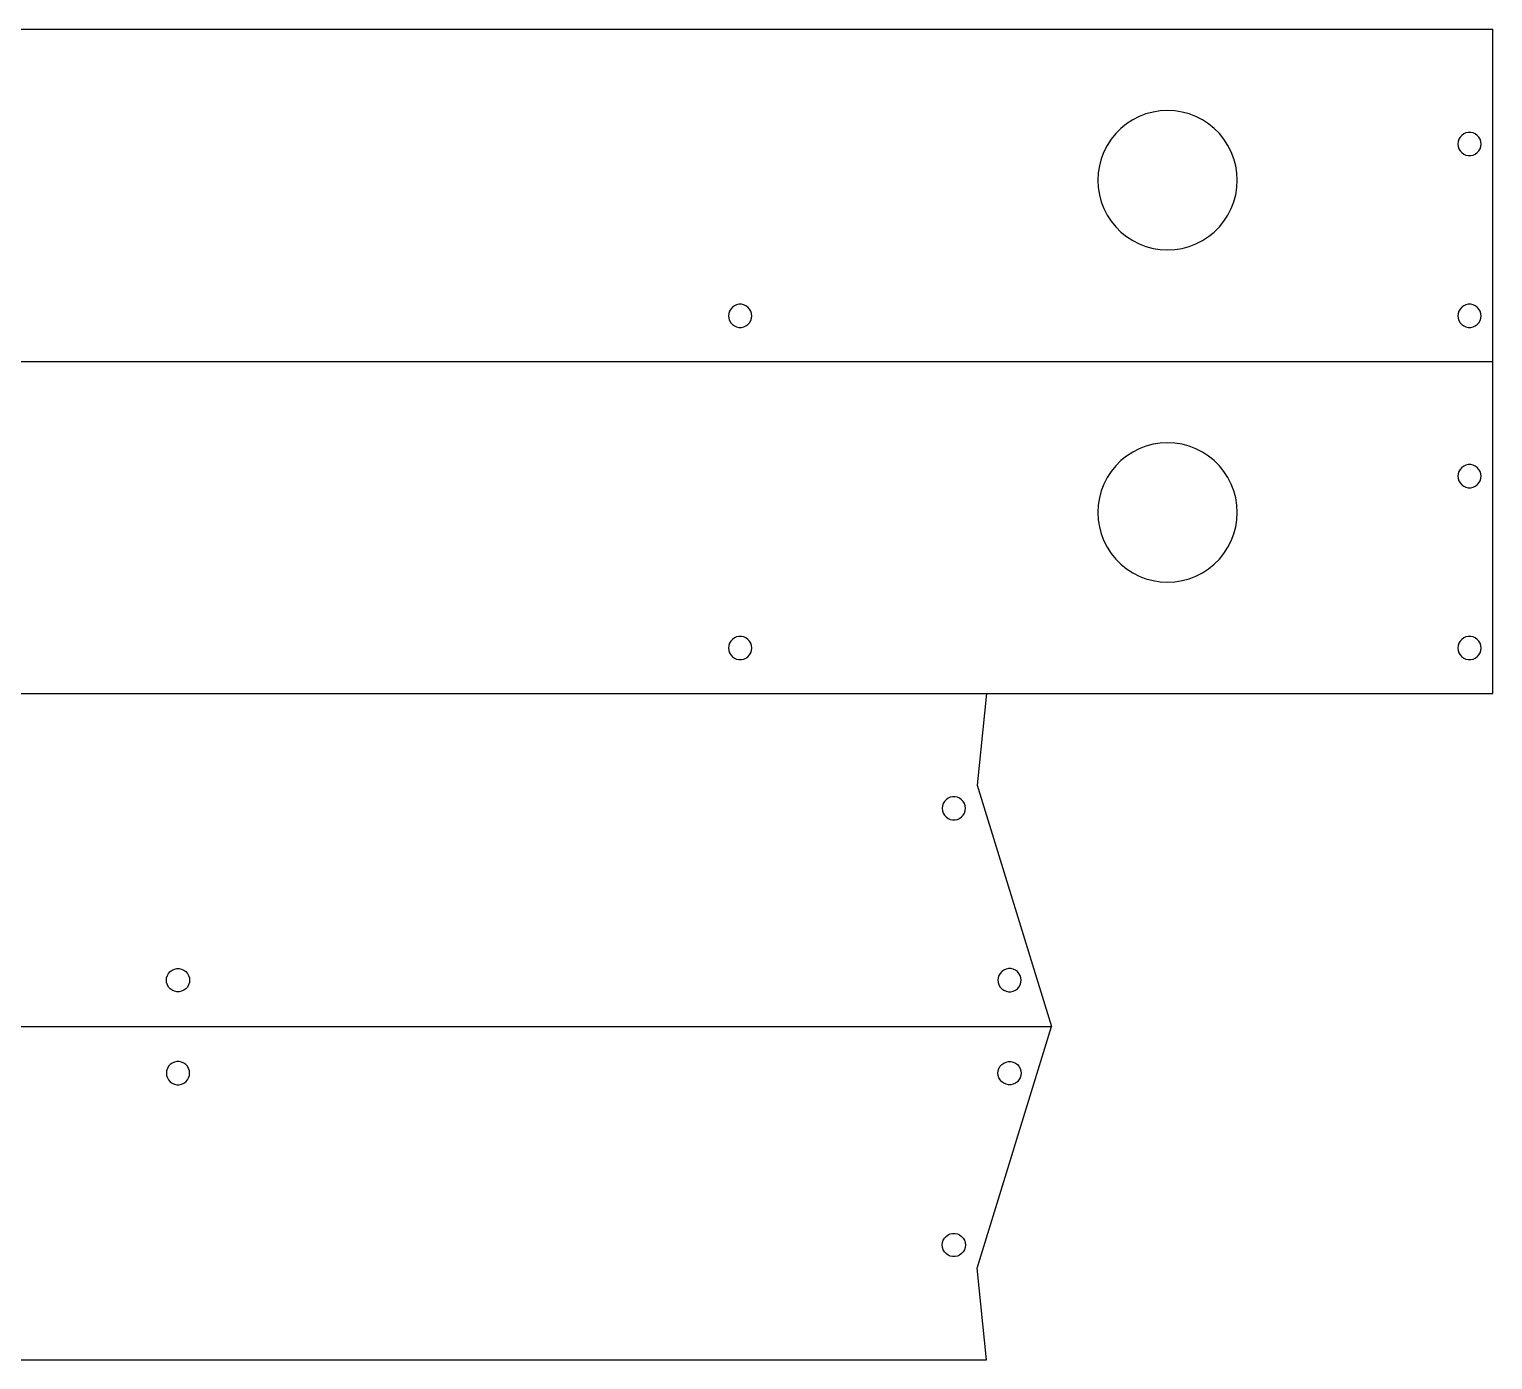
# Model space of a CAD drawing. Header units: metres. Extents: x 0 to 648, y 0 to 286.
# Drawn here: x 333 to 648, y 0 to 286.4 of the extents above; entities that cross this region are included whole.
import ezdxf

# ---------------------------------------------------------------- set-up
doc = ezdxf.new("R2010")
doc.units = ezdxf.units.M

msp = doc.modelspace()

# ---------------------------------------------------------------- linework, layer by layer
at = {"layer": 'side-panels-5mm'}
for p, q in [((0, 286.4, 0), (648, 286.4, 0)), ((648, 214.9, 0), (648, 286.4, 0)), ((573.36, 268.17, 0), (571.9, 267.6, 0)), ((574.88, 268.57, 0), (573.36, 268.17, 0)), ((576.43, 268.82, 0), (574.88, 268.57, 0)), ((578, 268.9, 0), (576.43, 268.82, 0)), ((579.57, 268.82, 0), (578, 268.9, 0)), ((581.12, 268.57, 0), (579.57, 268.82, 0)), ((582.64, 268.17, 0), (581.12, 268.57, 0)), ((584.1, 267.6, 0), (582.64, 268.17, 0)), ((567.96, 265.05, 0), (566.85, 263.94, 0)), ((569.18, 266.04, 0), (567.96, 265.05, 0)), ((570.5, 266.89, 0), (569.18, 266.04, 0)), ((571.9, 267.6, 0), (570.5, 266.89, 0)), ((585.5, 266.89, 0), (584.1, 267.6, 0)), ((586.82, 266.04, 0), (585.5, 266.89, 0)), ((588.04, 265.05, 0), (586.82, 266.04, 0)), ((589.15, 263.94, 0), (588.04, 265.05, 0)), ((565.86, 262.72, 0), (565.01, 261.4, 0)), ((566.85, 263.94, 0), (565.86, 262.72, 0)), ((590.14, 262.72, 0), (589.15, 263.94, 0)), ((590.99, 261.4, 0), (590.14, 262.72, 0)), ((640.55, 262.22, 0), (640.5, 261.7, 0)), ((640.5, 261.7, 0), (640.55, 261.18, 0)), ((640.72, 262.72, 0), (640.55, 262.22, 0)), ((640.98, 263.17, 0), (640.72, 262.72, 0)), ((641.33, 263.56, 0), (640.98, 263.17, 0)), ((641.75, 263.87, 0), (641.33, 263.56, 0)), ((642.23, 264.08, 0), (641.75, 263.87, 0)), ((642.74, 264.19, 0), (642.23, 264.08, 0)), ((643.26, 264.19, 0), (642.74, 264.19, 0)), ((643.77, 264.08, 0), (643.26, 264.19, 0)), ((644.25, 263.87, 0), (643.77, 264.08, 0)), ((644.67, 263.56, 0), (644.25, 263.87, 0)), ((645.02, 263.17, 0), (644.67, 263.56, 0)), ((645.28, 262.72, 0), (645.02, 263.17, 0)), ((645.45, 262.22, 0), (645.28, 262.72, 0)), ((645.5, 261.7, 0), (645.45, 262.22, 0)), ((645.45, 261.18, 0), (645.5, 261.7, 0)), ((563.73, 258.54, 0), (563.33, 257.02, 0)), ((564.3, 260, 0), (563.73, 258.54, 0)), ((565.01, 261.4, 0), (564.3, 260, 0)), ((591.7, 260, 0), (590.99, 261.4, 0)), ((592.27, 258.54, 0), (591.7, 260, 0)), ((592.67, 257.02, 0), (592.27, 258.54, 0)), ((640.55, 261.18, 0), (640.72, 260.68, 0)), ((640.72, 260.68, 0), (640.98, 260.23, 0)), ((640.98, 260.23, 0), (641.33, 259.84, 0)), ((641.33, 259.84, 0), (641.75, 259.53, 0)), ((641.75, 259.53, 0), (642.23, 259.32, 0)), ((642.23, 259.32, 0), (642.74, 259.21, 0)), ((642.74, 259.21, 0), (643.26, 259.21, 0)), ((643.26, 259.21, 0), (643.77, 259.32, 0)), ((643.77, 259.32, 0), (644.25, 259.53, 0)), ((644.25, 259.53, 0), (644.67, 259.84, 0)), ((644.67, 259.84, 0), (645.02, 260.23, 0)), ((645.02, 260.23, 0), (645.28, 260.68, 0)), ((645.28, 260.68, 0), (645.45, 261.18, 0)), ((563.08, 255.47, 0), (563, 253.9, 0)), ((563.33, 257.02, 0), (563.08, 255.47, 0)), ((592.92, 255.47, 0), (592.67, 257.02, 0)), ((593, 253.9, 0), (592.92, 255.47, 0)), ((563, 253.9, 0), (563.08, 252.33, 0)), ((563.08, 252.33, 0), (563.33, 250.78, 0)), ((592.67, 250.78, 0), (592.92, 252.33, 0)), ((592.92, 252.33, 0), (593, 253.9, 0)), ((563.33, 250.78, 0), (563.73, 249.26, 0)), ((563.73, 249.26, 0), (564.3, 247.8, 0)), ((591.7, 247.8, 0), (592.27, 249.26, 0)), ((592.27, 249.26, 0), (592.67, 250.78, 0)), ((564.3, 247.8, 0), (565.01, 246.4, 0)), ((565.01, 246.4, 0), (565.86, 245.08, 0)), ((590.14, 245.08, 0), (590.99, 246.4, 0)), ((590.99, 246.4, 0), (591.7, 247.8, 0)), ((565.86, 245.08, 0), (566.85, 243.86, 0)), ((566.85, 243.86, 0), (567.96, 242.75, 0)), ((567.96, 242.75, 0), (569.18, 241.76, 0)), ((586.82, 241.76, 0), (588.04, 242.75, 0)), ((588.04, 242.75, 0), (589.15, 243.86, 0)), ((589.15, 243.86, 0), (590.14, 245.08, 0)), ((569.18, 241.76, 0), (570.5, 240.91, 0)), ((570.5, 240.91, 0), (571.9, 240.2, 0)), ((571.9, 240.2, 0), (573.36, 239.63, 0)), ((573.36, 239.63, 0), (574.88, 239.23, 0)), ((581.12, 239.23, 0), (582.64, 239.63, 0)), ((582.64, 239.63, 0), (584.1, 240.2, 0)), ((584.1, 240.2, 0), (585.5, 240.91, 0)), ((585.5, 240.91, 0), (586.82, 241.76, 0)), ((574.88, 239.23, 0), (576.43, 238.98, 0)), ((576.43, 238.98, 0), (578, 238.9, 0)), ((578, 238.9, 0), (579.57, 238.98, 0)), ((579.57, 238.98, 0), (581.12, 239.23, 0)), ((484.75, 226.87, 0), (484.33, 226.56, 0)), ((485.23, 227.08, 0), (484.75, 226.87, 0)), ((485.74, 227.19, 0), (485.23, 227.08, 0)), ((486.26, 227.19, 0), (485.74, 227.19, 0)), ((486.77, 227.08, 0), (486.26, 227.19, 0)), ((487.25, 226.87, 0), (486.77, 227.08, 0)), ((487.67, 226.56, 0), (487.25, 226.87, 0)), ((641.75, 226.87, 0), (641.33, 226.56, 0)), ((642.23, 227.08, 0), (641.75, 226.87, 0)), ((642.74, 227.19, 0), (642.23, 227.08, 0)), ((643.26, 227.19, 0), (642.74, 227.19, 0)), ((643.77, 227.08, 0), (643.26, 227.19, 0)), ((644.25, 226.87, 0), (643.77, 227.08, 0)), ((644.67, 226.56, 0), (644.25, 226.87, 0)), ((483.55, 225.22, 0), (483.5, 224.7, 0)), ((483.5, 224.7, 0), (483.55, 224.18, 0)), ((483.72, 225.72, 0), (483.55, 225.22, 0)), ((483.55, 224.18, 0), (483.72, 223.68, 0)), ((483.98, 226.17, 0), (483.72, 225.72, 0)), ((483.72, 223.68, 0), (483.98, 223.23, 0)), ((484.33, 226.56, 0), (483.98, 226.17, 0)), ((488.02, 226.17, 0), (487.67, 226.56, 0)), ((488.28, 225.72, 0), (488.02, 226.17, 0)), ((488.02, 223.23, 0), (488.28, 223.68, 0)), ((488.45, 225.22, 0), (488.28, 225.72, 0)), ((488.28, 223.68, 0), (488.45, 224.18, 0)), ((488.5, 224.7, 0), (488.45, 225.22, 0)), ((488.45, 224.18, 0), (488.5, 224.7, 0)), ((640.55, 225.22, 0), (640.5, 224.7, 0)), ((640.5, 224.7, 0), (640.55, 224.18, 0)), ((640.72, 225.72, 0), (640.55, 225.22, 0)), ((640.55, 224.18, 0), (640.72, 223.68, 0)), ((640.98, 226.17, 0), (640.72, 225.72, 0)), ((640.72, 223.68, 0), (640.98, 223.23, 0)), ((641.33, 226.56, 0), (640.98, 226.17, 0)), ((645.02, 226.17, 0), (644.67, 226.56, 0)), ((645.28, 225.72, 0), (645.02, 226.17, 0)), ((645.02, 223.23, 0), (645.28, 223.68, 0)), ((645.45, 225.22, 0), (645.28, 225.72, 0)), ((645.28, 223.68, 0), (645.45, 224.18, 0)), ((645.5, 224.7, 0), (645.45, 225.22, 0)), ((645.45, 224.18, 0), (645.5, 224.7, 0)), ((483.98, 223.23, 0), (484.33, 222.84, 0)), ((484.33, 222.84, 0), (484.75, 222.53, 0)), ((484.75, 222.53, 0), (485.23, 222.32, 0)), ((485.23, 222.32, 0), (485.74, 222.21, 0)), ((485.74, 222.21, 0), (486.26, 222.21, 0)), ((486.26, 222.21, 0), (486.77, 222.32, 0)), ((486.77, 222.32, 0), (487.25, 222.53, 0)), ((487.25, 222.53, 0), (487.67, 222.84, 0)), ((487.67, 222.84, 0), (488.02, 223.23, 0)), ((640.98, 223.23, 0), (641.33, 222.84, 0)), ((641.33, 222.84, 0), (641.75, 222.53, 0)), ((641.75, 222.53, 0), (642.23, 222.32, 0)), ((642.23, 222.32, 0), (642.74, 222.21, 0)), ((642.74, 222.21, 0), (643.26, 222.21, 0)), ((643.26, 222.21, 0), (643.77, 222.32, 0)), ((643.77, 222.32, 0), (644.25, 222.53, 0)), ((644.25, 222.53, 0), (644.67, 222.84, 0)), ((644.67, 222.84, 0), (645.02, 223.23, 0)), ((0, 214.9, 0), (539, 214.9, 0)), ((539, 214.9, 0), (648, 214.9, 0)), ((648, 143.4, 0), (648, 214.9, 0)), ((570.5, 195.39, 0), (569.18, 194.54, 0)), ((571.9, 196.1, 0), (570.5, 195.39, 0)), ((573.36, 196.67, 0), (571.9, 196.1, 0)), ((574.88, 197.07, 0), (573.36, 196.67, 0)), ((576.43, 197.32, 0), (574.88, 197.07, 0)), ((578, 197.4, 0), (576.43, 197.32, 0)), ((579.57, 197.32, 0), (578, 197.4, 0)), ((581.12, 197.07, 0), (579.57, 197.32, 0)), ((582.64, 196.67, 0), (581.12, 197.07, 0)), ((584.1, 196.1, 0), (582.64, 196.67, 0)), ((585.5, 195.39, 0), (584.1, 196.1, 0)), ((586.82, 194.54, 0), (585.5, 195.39, 0)), ((566.85, 192.44, 0), (565.86, 191.22, 0)), ((567.96, 193.55, 0), (566.85, 192.44, 0)), ((569.18, 194.54, 0), (567.96, 193.55, 0)), ((588.04, 193.55, 0), (586.82, 194.54, 0)), ((589.15, 192.44, 0), (588.04, 193.55, 0)), ((590.14, 191.22, 0), (589.15, 192.44, 0)), ((641.75, 192.37, 0), (641.33, 192.06, 0)), ((642.23, 192.58, 0), (641.75, 192.37, 0)), ((642.74, 192.69, 0), (642.23, 192.58, 0)), ((643.26, 192.69, 0), (642.74, 192.69, 0)), ((643.77, 192.58, 0), (643.26, 192.69, 0)), ((644.25, 192.37, 0), (643.77, 192.58, 0)), ((644.67, 192.06, 0), (644.25, 192.37, 0)), ((565.01, 189.9, 0), (564.3, 188.5, 0)), ((565.86, 191.22, 0), (565.01, 189.9, 0)), ((590.99, 189.9, 0), (590.14, 191.22, 0)), ((591.7, 188.5, 0), (590.99, 189.9, 0)), ((640.55, 190.72, 0), (640.5, 190.2, 0)), ((640.5, 190.2, 0), (640.55, 189.68, 0)), ((640.72, 191.22, 0), (640.55, 190.72, 0)), ((640.55, 189.68, 0), (640.72, 189.18, 0)), ((640.98, 191.67, 0), (640.72, 191.22, 0)), ((640.72, 189.18, 0), (640.98, 188.73, 0)), ((641.33, 192.06, 0), (640.98, 191.67, 0)), ((645.02, 191.67, 0), (644.67, 192.06, 0)), ((645.28, 191.22, 0), (645.02, 191.67, 0)), ((645.02, 188.73, 0), (645.28, 189.18, 0)), ((645.45, 190.72, 0), (645.28, 191.22, 0)), ((645.28, 189.18, 0), (645.45, 189.68, 0)), ((645.5, 190.2, 0), (645.45, 190.72, 0)), ((645.45, 189.68, 0), (645.5, 190.2, 0)), ((563.73, 187.04, 0), (563.33, 185.52, 0)), ((564.3, 188.5, 0), (563.73, 187.04, 0)), ((592.27, 187.04, 0), (591.7, 188.5, 0)), ((592.67, 185.52, 0), (592.27, 187.04, 0)), ((640.98, 188.73, 0), (641.33, 188.34, 0)), ((641.33, 188.34, 0), (641.75, 188.03, 0)), ((641.75, 188.03, 0), (642.23, 187.82, 0)), ((642.23, 187.82, 0), (642.74, 187.71, 0)), ((642.74, 187.71, 0), (643.26, 187.71, 0)), ((643.26, 187.71, 0), (643.77, 187.82, 0)), ((643.77, 187.82, 0), (644.25, 188.03, 0)), ((644.25, 188.03, 0), (644.67, 188.34, 0)), ((644.67, 188.34, 0), (645.02, 188.73, 0)), ((563.08, 183.97, 0), (563, 182.4, 0)), ((563.33, 185.52, 0), (563.08, 183.97, 0)), ((592.92, 183.97, 0), (592.67, 185.52, 0)), ((593, 182.4, 0), (592.92, 183.97, 0)), ((563, 182.4, 0), (563.08, 180.83, 0)), ((563.08, 180.83, 0), (563.33, 179.28, 0)), ((592.67, 179.28, 0), (592.92, 180.83, 0)), ((592.92, 180.83, 0), (593, 182.4, 0)), ((563.33, 179.28, 0), (563.73, 177.76, 0)), ((563.73, 177.76, 0), (564.3, 176.3, 0)), ((591.7, 176.3, 0), (592.27, 177.76, 0)), ((592.27, 177.76, 0), (592.67, 179.28, 0)), ((564.3, 176.3, 0), (565.01, 174.9, 0)), ((565.01, 174.9, 0), (565.86, 173.58, 0)), ((565.86, 173.58, 0), (566.85, 172.36, 0)), ((589.15, 172.36, 0), (590.14, 173.58, 0)), ((590.14, 173.58, 0), (590.99, 174.9, 0)), ((590.99, 174.9, 0), (591.7, 176.3, 0)), ((566.85, 172.36, 0), (567.96, 171.25, 0)), ((567.96, 171.25, 0), (569.18, 170.26, 0)), ((569.18, 170.26, 0), (570.5, 169.41, 0)), ((585.5, 169.41, 0), (586.82, 170.26, 0)), ((586.82, 170.26, 0), (588.04, 171.25, 0)), ((588.04, 171.25, 0), (589.15, 172.36, 0)), ((570.5, 169.41, 0), (571.9, 168.7, 0)), ((571.9, 168.7, 0), (573.36, 168.13, 0)), ((573.36, 168.13, 0), (574.88, 167.73, 0)), ((574.88, 167.73, 0), (576.43, 167.48, 0)), ((576.43, 167.48, 0), (578, 167.4, 0)), ((578, 167.4, 0), (579.57, 167.48, 0)), ((579.57, 167.48, 0), (581.12, 167.73, 0)), ((581.12, 167.73, 0), (582.64, 168.13, 0)), ((582.64, 168.13, 0), (584.1, 168.7, 0)), ((584.1, 168.7, 0), (585.5, 169.41, 0)), ((483.98, 154.67, 0), (483.72, 154.22, 0)), ((484.33, 155.06, 0), (483.98, 154.67, 0)), ((484.75, 155.37, 0), (484.33, 155.06, 0)), ((485.23, 155.58, 0), (484.75, 155.37, 0)), ((485.74, 155.69, 0), (485.23, 155.58, 0)), ((486.26, 155.69, 0), (485.74, 155.69, 0)), ((486.77, 155.58, 0), (486.26, 155.69, 0)), ((487.25, 155.37, 0), (486.77, 155.58, 0)), ((487.67, 155.06, 0), (487.25, 155.37, 0)), ((488.02, 154.67, 0), (487.67, 155.06, 0)), ((488.28, 154.22, 0), (488.02, 154.67, 0)), ((640.98, 154.67, 0), (640.72, 154.22, 0)), ((641.33, 155.06, 0), (640.98, 154.67, 0)), ((641.75, 155.37, 0), (641.33, 155.06, 0)), ((642.23, 155.58, 0), (641.75, 155.37, 0)), ((642.74, 155.69, 0), (642.23, 155.58, 0)), ((643.26, 155.69, 0), (642.74, 155.69, 0)), ((643.77, 155.58, 0), (643.26, 155.69, 0)), ((644.25, 155.37, 0), (643.77, 155.58, 0)), ((644.67, 155.06, 0), (644.25, 155.37, 0)), ((645.02, 154.67, 0), (644.67, 155.06, 0)), ((645.28, 154.22, 0), (645.02, 154.67, 0)), ((483.55, 153.72, 0), (483.5, 153.2, 0)), ((483.5, 153.2, 0), (483.55, 152.68, 0)), ((483.72, 154.22, 0), (483.55, 153.72, 0)), ((483.55, 152.68, 0), (483.72, 152.18, 0)), ((483.72, 152.18, 0), (483.98, 151.73, 0)), ((483.98, 151.73, 0), (484.33, 151.34, 0)), ((484.33, 151.34, 0), (484.75, 151.03, 0)), ((487.25, 151.03, 0), (487.67, 151.34, 0)), ((487.67, 151.34, 0), (488.02, 151.73, 0)), ((488.02, 151.73, 0), (488.28, 152.18, 0)), ((488.45, 153.72, 0), (488.28, 154.22, 0)), ((488.28, 152.18, 0), (488.45, 152.68, 0)), ((488.5, 153.2, 0), (488.45, 153.72, 0)), ((488.45, 152.68, 0), (488.5, 153.2, 0)), ((640.55, 153.72, 0), (640.5, 153.2, 0)), ((640.5, 153.2, 0), (640.55, 152.68, 0)), ((640.72, 154.22, 0), (640.55, 153.72, 0)), ((640.55, 152.68, 0), (640.72, 152.18, 0)), ((640.72, 152.18, 0), (640.98, 151.73, 0)), ((640.98, 151.73, 0), (641.33, 151.34, 0)), ((641.33, 151.34, 0), (641.75, 151.03, 0)), ((644.25, 151.03, 0), (644.67, 151.34, 0)), ((644.67, 151.34, 0), (645.02, 151.73, 0)), ((645.02, 151.73, 0), (645.28, 152.18, 0)), ((645.45, 153.72, 0), (645.28, 154.22, 0)), ((645.28, 152.18, 0), (645.45, 152.68, 0)), ((645.5, 153.2, 0), (645.45, 153.72, 0)), ((645.45, 152.68, 0), (645.5, 153.2, 0)), ((484.75, 151.03, 0), (485.23, 150.82, 0)), ((485.23, 150.82, 0), (485.74, 150.71, 0)), ((485.74, 150.71, 0), (486.26, 150.71, 0)), ((486.26, 150.71, 0), (486.77, 150.82, 0)), ((486.77, 150.82, 0), (487.25, 151.03, 0)), ((641.75, 151.03, 0), (642.23, 150.82, 0)), ((642.23, 150.82, 0), (642.74, 150.71, 0)), ((642.74, 150.71, 0), (643.26, 150.71, 0)), ((643.26, 150.71, 0), (643.77, 150.82, 0)), ((643.77, 150.82, 0), (644.25, 151.03, 0)), ((0, 143.4, 0), (539, 143.4, 0)), ((539, 143.4, 0), (537.04, 123.7, 0)), ((539, 143.4, 0), (648, 143.4, 0)), ((537.04, 123.7, 0), (553, 71.7, 0)), ((529.72, 119.72, 0), (529.55, 119.22, 0)), ((529.98, 120.17, 0), (529.72, 119.72, 0)), ((530.33, 120.56, 0), (529.98, 120.17, 0)), ((530.75, 120.87, 0), (530.33, 120.56, 0)), ((531.23, 121.08, 0), (530.75, 120.87, 0)), ((531.74, 121.19, 0), (531.23, 121.08, 0)), ((532.26, 121.19, 0), (531.74, 121.19, 0)), ((532.77, 121.08, 0), (532.26, 121.19, 0)), ((533.25, 120.87, 0), (532.77, 121.08, 0)), ((533.67, 120.56, 0), (533.25, 120.87, 0)), ((534.02, 120.17, 0), (533.67, 120.56, 0)), ((534.28, 119.72, 0), (534.02, 120.17, 0)), ((534.45, 119.22, 0), (534.28, 119.72, 0)), ((529.55, 119.22, 0), (529.5, 118.7, 0)), ((529.5, 118.7, 0), (529.55, 118.18, 0)), ((529.55, 118.18, 0), (529.72, 117.68, 0)), ((529.72, 117.68, 0), (529.98, 117.23, 0)), ((529.98, 117.23, 0), (530.33, 116.84, 0)), ((530.33, 116.84, 0), (530.75, 116.53, 0)), ((533.25, 116.53, 0), (533.67, 116.84, 0)), ((533.67, 116.84, 0), (534.02, 117.23, 0)), ((534.02, 117.23, 0), (534.28, 117.68, 0)), ((534.28, 117.68, 0), (534.45, 118.18, 0)), ((534.5, 118.7, 0), (534.45, 119.22, 0)), ((534.45, 118.18, 0), (534.5, 118.7, 0)), ((530.75, 116.53, 0), (531.23, 116.32, 0)), ((531.23, 116.32, 0), (531.74, 116.21, 0)), ((531.74, 116.21, 0), (532.26, 116.21, 0)), ((532.26, 116.21, 0), (532.77, 116.32, 0)), ((532.77, 116.32, 0), (533.25, 116.53, 0)), ((362.5, 81.7, 0), (362.55, 82.22, 0)), ((362.55, 82.22, 0), (362.72, 82.72, 0)), ((362.72, 82.72, 0), (362.98, 83.17, 0)), ((362.98, 83.17, 0), (363.33, 83.56, 0)), ((363.33, 83.56, 0), (363.75, 83.87, 0)), ((363.75, 83.87, 0), (364.23, 84.08, 0)), ((364.23, 84.08, 0), (364.74, 84.19, 0)), ((364.74, 84.19, 0), (365.26, 84.19, 0)), ((365.26, 84.19, 0), (365.77, 84.08, 0)), ((365.77, 84.08, 0), (366.25, 83.87, 0)), ((366.25, 83.87, 0), (366.67, 83.56, 0)), ((366.67, 83.56, 0), (367.02, 83.17, 0)), ((367.02, 83.17, 0), (367.28, 82.72, 0)), ((367.28, 82.72, 0), (367.45, 82.22, 0)), ((367.45, 82.22, 0), (367.5, 81.7, 0)), ((541.55, 82.22, 0), (541.5, 81.7, 0)), ((541.72, 82.72, 0), (541.55, 82.22, 0)), ((541.98, 83.17, 0), (541.72, 82.72, 0)), ((542.33, 83.56, 0), (541.98, 83.17, 0)), ((542.75, 83.87, 0), (542.33, 83.56, 0)), ((543.23, 84.08, 0), (542.75, 83.87, 0)), ((543.74, 84.19, 0), (543.23, 84.08, 0)), ((544.26, 84.19, 0), (543.74, 84.19, 0)), ((544.77, 84.08, 0), (544.26, 84.19, 0)), ((545.25, 83.87, 0), (544.77, 84.08, 0)), ((545.67, 83.56, 0), (545.25, 83.87, 0)), ((546.02, 83.17, 0), (545.67, 83.56, 0)), ((546.28, 82.72, 0), (546.02, 83.17, 0)), ((546.45, 82.22, 0), (546.28, 82.72, 0)), ((546.5, 81.7, 0), (546.45, 82.22, 0)), ((362.55, 81.18, 0), (362.5, 81.7, 0)), ((362.72, 80.68, 0), (362.55, 81.18, 0)), ((362.98, 80.23, 0), (362.72, 80.68, 0)), ((363.33, 79.84, 0), (362.98, 80.23, 0)), ((363.75, 79.53, 0), (363.33, 79.84, 0)), ((364.23, 79.32, 0), (363.75, 79.53, 0)), ((364.74, 79.21, 0), (364.23, 79.32, 0)), ((365.26, 79.21, 0), (364.74, 79.21, 0)), ((365.77, 79.32, 0), (365.26, 79.21, 0)), ((366.25, 79.53, 0), (365.77, 79.32, 0)), ((366.67, 79.84, 0), (366.25, 79.53, 0)), ((367.02, 80.23, 0), (366.67, 79.84, 0)), ((367.28, 80.68, 0), (367.02, 80.23, 0)), ((367.45, 81.18, 0), (367.28, 80.68, 0)), ((367.5, 81.7, 0), (367.45, 81.18, 0)), ((541.5, 81.7, 0), (541.55, 81.18, 0)), ((541.55, 81.18, 0), (541.72, 80.68, 0)), ((541.72, 80.68, 0), (541.98, 80.23, 0)), ((541.98, 80.23, 0), (542.33, 79.84, 0)), ((542.33, 79.84, 0), (542.75, 79.53, 0)), ((542.75, 79.53, 0), (543.23, 79.32, 0)), ((543.23, 79.32, 0), (543.74, 79.21, 0)), ((543.74, 79.21, 0), (544.26, 79.21, 0)), ((544.26, 79.21, 0), (544.77, 79.32, 0)), ((544.77, 79.32, 0), (545.25, 79.53, 0)), ((545.25, 79.53, 0), (545.67, 79.84, 0)), ((545.67, 79.84, 0), (546.02, 80.23, 0)), ((546.02, 80.23, 0), (546.28, 80.68, 0)), ((546.28, 80.68, 0), (546.45, 81.18, 0)), ((546.45, 81.18, 0), (546.5, 81.7, 0)), ((0, 71.7, 0), (553, 71.7, 0)), ((537.04, 19.7), (553, 71.7, 0)), ((362.98, 63.17, 0), (362.72, 62.72, 0)), ((363.33, 63.56, 0), (362.98, 63.17, 0)), ((363.75, 63.87, 0), (363.33, 63.56, 0)), ((364.23, 64.08, 0), (363.75, 63.87, 0)), ((364.74, 64.19, 0), (364.23, 64.08, 0)), ((365.26, 64.19, 0), (364.74, 64.19, 0)), ((365.77, 64.08, 0), (365.26, 64.19, 0)), ((366.25, 63.87, 0), (365.77, 64.08, 0)), ((366.67, 63.56, 0), (366.25, 63.87, 0)), ((367.02, 63.17, 0), (366.67, 63.56, 0)), ((367.28, 62.72, 0), (367.02, 63.17, 0)), ((541.72, 62.72, 0), (541.98, 63.17, 0)), ((541.98, 63.17, 0), (542.33, 63.56, 0)), ((542.33, 63.56, 0), (542.75, 63.87, 0)), ((542.75, 63.87, 0), (543.23, 64.08, 0)), ((543.23, 64.08, 0), (543.74, 64.19, 0)), ((543.74, 64.19, 0), (544.26, 64.19, 0)), ((544.26, 64.19, 0), (544.77, 64.08, 0)), ((544.77, 64.08, 0), (545.25, 63.87, 0)), ((545.25, 63.87, 0), (545.67, 63.56, 0)), ((545.67, 63.56, 0), (546.02, 63.17, 0)), ((546.02, 63.17, 0), (546.28, 62.72, 0)), ((362.55, 62.22, 0), (362.5, 61.7, 0)), ((362.5, 61.7, 0), (362.55, 61.18, 0)), ((362.72, 62.72, 0), (362.55, 62.22, 0)), ((362.55, 61.18, 0), (362.72, 60.68, 0)), ((362.72, 60.68, 0), (362.98, 60.23, 0)), ((362.98, 60.23, 0), (363.33, 59.84, 0)), ((366.67, 59.84, 0), (367.02, 60.23, 0)), ((367.02, 60.23, 0), (367.28, 60.68, 0)), ((367.45, 62.22, 0), (367.28, 62.72, 0)), ((367.28, 60.68, 0), (367.45, 61.18, 0)), ((367.5, 61.7, 0), (367.45, 62.22, 0)), ((367.45, 61.18, 0), (367.5, 61.7, 0)), ((541.5, 61.7, 0), (541.55, 62.22, 0)), ((541.55, 61.18, 0), (541.5, 61.7, 0)), ((541.55, 62.22, 0), (541.72, 62.72, 0)), ((541.72, 60.68, 0), (541.55, 61.18, 0)), ((541.98, 60.23, 0), (541.72, 60.68, 0)), ((542.33, 59.84, 0), (541.98, 60.23, 0)), ((546.02, 60.23, 0), (545.67, 59.84, 0)), ((546.28, 60.68, 0), (546.02, 60.23, 0)), ((546.28, 62.72, 0), (546.45, 62.22, 0)), ((546.45, 61.18, 0), (546.28, 60.68, 0)), ((546.45, 62.22, 0), (546.5, 61.7, 0)), ((546.5, 61.7, 0), (546.45, 61.18, 0)), ((363.33, 59.84, 0), (363.75, 59.53, 0)), ((363.75, 59.53, 0), (364.23, 59.32, 0)), ((364.23, 59.32, 0), (364.74, 59.21, 0)), ((364.74, 59.21, 0), (365.26, 59.21, 0)), ((365.26, 59.21, 0), (365.77, 59.32, 0)), ((365.77, 59.32, 0), (366.25, 59.53, 0)), ((366.25, 59.53, 0), (366.67, 59.84, 0)), ((542.75, 59.53, 0), (542.33, 59.84, 0)), ((543.23, 59.32, 0), (542.75, 59.53, 0)), ((543.74, 59.21, 0), (543.23, 59.32, 0)), ((544.26, 59.21, 0), (543.74, 59.21, 0)), ((544.77, 59.32, 0), (544.26, 59.21, 0)), ((545.25, 59.53, 0), (544.77, 59.32, 0)), ((545.67, 59.84, 0), (545.25, 59.53, 0)), ((529.5, 24.7, 0), (529.55, 25.22, 0)), ((529.55, 25.22, 0), (529.72, 25.72, 0)), ((529.72, 25.72, 0), (529.98, 26.17, 0)), ((529.98, 26.17, 0), (530.33, 26.56, 0)), ((530.33, 26.56, 0), (530.75, 26.87, 0)), ((530.75, 26.87, 0), (531.23, 27.08, 0)), ((531.23, 27.08, 0), (531.74, 27.19, 0)), ((531.74, 27.19, 0), (532.26, 27.19, 0)), ((532.26, 27.19, 0), (532.77, 27.08, 0)), ((532.77, 27.08, 0), (533.25, 26.87, 0)), ((533.25, 26.87, 0), (533.67, 26.56, 0)), ((533.67, 26.56, 0), (534.02, 26.17, 0)), ((534.02, 26.17, 0), (534.28, 25.72, 0)), ((534.28, 25.72, 0), (534.45, 25.22, 0)), ((534.45, 25.22, 0), (534.5, 24.7, 0)), ((529.55, 24.18, 0), (529.5, 24.7, 0)), ((529.72, 23.68, 0), (529.55, 24.18, 0)), ((529.98, 23.23, 0), (529.72, 23.68, 0)), ((530.33, 22.84, 0), (529.98, 23.23, 0)), ((530.75, 22.53, 0), (530.33, 22.84, 0)), ((531.23, 22.32, 0), (530.75, 22.53, 0)), ((531.74, 22.21, 0), (531.23, 22.32, 0)), ((532.26, 22.21, 0), (531.74, 22.21, 0)), ((532.77, 22.32, 0), (532.26, 22.21, 0)), ((533.25, 22.53, 0), (532.77, 22.32, 0)), ((533.67, 22.84, 0), (533.25, 22.53, 0)), ((534.02, 23.23, 0), (533.67, 22.84, 0)), ((534.28, 23.68, 0), (534.02, 23.23, 0)), ((534.45, 24.18, 0), (534.28, 23.68, 0)), ((534.5, 24.7, 0), (534.45, 24.18, 0)), ((539, 0, 0), (537.04, 19.7)), ((0, 0, 0), (539, 0, 0))]:
    msp.add_line(p, q, dxfattribs=at)

doc.saveas('drawing.dxf')
